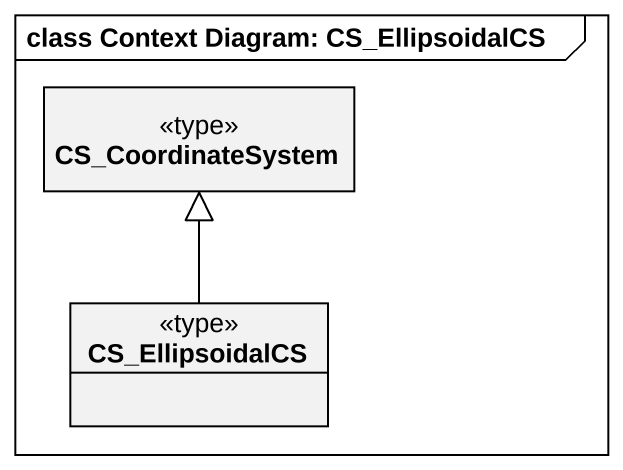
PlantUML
@startuml
mainframe class Context Diagram: CS_EllipsoidalCS
hide circle
hide empty members
class CS_CoordinateSystem <<type>>
class CS_EllipsoidalCS <<type>>
CS_EllipsoidalCS -up-|> CS_CoordinateSystem
@enduml
